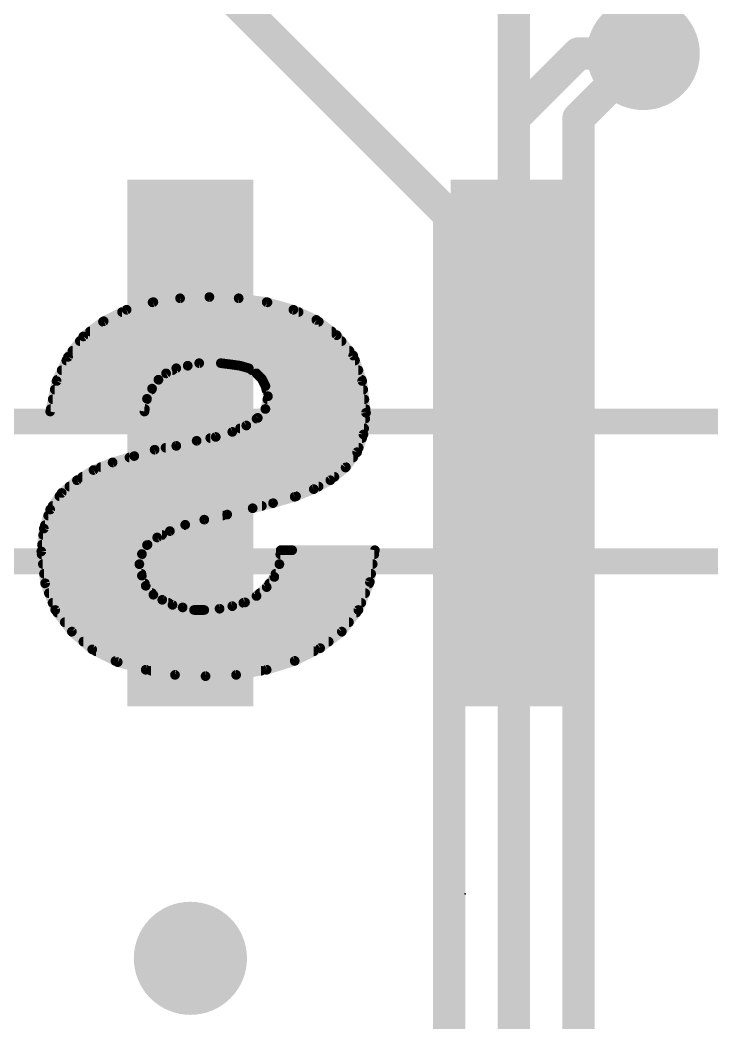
# Model space of a CAD drawing. Extents: x -1 to 106, y -18 to 72.
# Drawn here: x 48.19 to 53.63, y 50.8 to 58.68 of the extents above; entities that cross this region are included whole.
import ezdxf

# ---------------------------------------------------------------- set-up
doc = ezdxf.new("R2010")
doc.units = 0
for name, color, linetype in [('1', 12, 'CONTINUOUS'), ('16', 132, 'CONTINUOUS'), ('18', 110, 'CONTINUOUS'), ('21', 41, 'CONTINUOUS'), ('22', 40, 'CONTINUOUS'), ('24', 53, 'CONTINUOUS'), ('51', 53, 'CONTINUOUS')]:
    doc.layers.add(name, color=color, linetype=linetype)

# ---------------------------------------------------------------- blocks, each defined once
blk = doc.blocks.new('RECT')
blk.add_solid([(-0.5, -0.5), (0.5, -0.5), (-0.5, 0.5), (0.5, 0.5)])
blk = doc.blocks.new('ROUNDV')
at = {"const_width": 0.5}
blk.add_lwpolyline([(0, -0.25, 1), (0, 0.25, 1), (0, -0.25)], format="xyb", dxfattribs=at)

msp = doc.modelspace()

# ---------------------------------------------------------------- linework, layer by layer
at = {"layer": '1', "const_width": 0.254}
for points in [[(52.578, 58.42), (52.07, 57.912)], [(53.086, 58.42), (52.578, 58.42)], [(52.07, 57.912), (52.07, 55.3593)]]:
    msp.add_lwpolyline(points, dxfattribs=at)
at = {"layer": '1', "const_width": 0.127}
for points in [[(52.578, 58.4835, 1), (52.578, 58.3565)], [(52.6229, 58.3751, 1), (52.5331, 58.4649)], [(53.086, 58.3565, 1), (53.086, 58.4835)], [(52.1335, 57.912, 1), (52.0065, 57.912)], [(52.0251, 57.9569, 1), (52.1149, 57.8671)], [(52.0065, 55.3593, 1), (52.1335, 55.3593)]]:
    msp.add_lwpolyline(points, format="xyb", dxfattribs=at)
at = {"layer": '16', "const_width": 0.254}
for points in [[(51.562, 57.15), (49.53, 59.182)], [(52.07, 59.182), (52.07, 47.752)], [(52.578, 57.912), (53.086, 58.42)], [(52.578, 50.038), (52.578, 57.912)], [(51.562, 49.276), (51.562, 57.15)]]:
    msp.add_lwpolyline(points, dxfattribs=at)
at = {"layer": '16', "const_width": 0.127}
for points in [[(53.1309, 58.3751, 1), (53.0411, 58.4649)], [(52.6415, 57.912, 1), (52.5145, 57.912)], [(52.5331, 57.9569, 1), (52.6229, 57.8671)], [(51.6255, 57.15, 1), (51.4985, 57.15)], [(51.5171, 57.1051, 1), (51.6069, 57.1949)]]:
    msp.add_lwpolyline(points, format="xyb", dxfattribs=at)
at = {"layer": '21', "const_width": 0.2032}
msp.add_lwpolyline([(69.79, 54.428), (11.49, 54.428)], dxfattribs=at)
at = {"layer": '22', "const_width": 0.0762}
for points in [[(49.449, 56.496), (49.239, 56.466)], [(49.679, 56.506), (49.449, 56.496)], [(49.909, 56.496), (49.679, 56.506)], [(50.129, 56.466), (49.909, 56.496)], [(49.029, 56.406), (48.849, 56.316)], [(49.239, 56.466), (49.029, 56.406)], [(49.2327, 56.4642), (50.1353, 56.4642)], [(50.339, 56.406), (50.129, 56.466)], [(50.519, 56.326), (50.339, 56.406)], [(48.993, 56.388), (50.3795, 56.388)], [(50.679, 56.206), (50.519, 56.326)], [(48.849, 56.316), (48.689, 56.196)], [(48.8434, 56.3118), (50.5379, 56.3118)], [(48.689, 56.196), (48.569, 56.036)], [(48.7418, 56.2356), (50.6395, 56.2356)], [(50.809, 56.046), (50.679, 56.206)], [(48.6616, 56.1594), (50.7169, 56.1594)], [(48.569, 56.036), (48.479, 55.846)], [(48.6044, 56.0832), (50.7788, 56.0832)], [(50.879, 55.846), (50.809, 56.046)], [(48.5553, 56.007), (50.8227, 56.007)], [(49.339, 55.906), (49.419, 55.946)], [(49.419, 55.946), (49.509, 55.966)], [(49.509, 55.966), (49.599, 55.986)], [(49.599, 55.986), (49.769, 55.986)], [(49.769, 55.986), (49.849, 55.976)], [(49.849, 55.976), (49.919, 55.966)], [(49.919, 55.966), (49.989, 55.946)], [(49.989, 55.946), (50.049, 55.906)], [(48.4831, 55.8546), (49.278, 55.8546)], [(48.5192, 55.9308), (49.3886, 55.9308)], [(49.229, 55.786), (49.279, 55.856)], [(49.279, 55.856), (49.339, 55.906)], [(50.0118, 55.9308), (50.8493, 55.9308)], [(50.049, 55.906), (50.089, 55.866)], [(50.089, 55.866), (50.119, 55.806)], [(50.0947, 55.8546), (50.876, 55.8546)], [(48.479, 55.846), (48.429, 55.606)], [(48.4649, 55.7784), (49.2252, 55.7784)], [(49.189, 55.706), (49.229, 55.786)], [(50.119, 55.806), (50.139, 55.726)], [(50.1259, 55.7784), (50.8871, 55.7784)], [(50.909, 55.596), (50.879, 55.846)], [(48.449, 55.7022), (49.1882, 55.7022)], [(49.169, 55.606), (49.189, 55.706)], [(50.139, 55.726), (50.119, 55.626)], [(50.1342, 55.7022), (50.8963, 55.7022)], [(48.4332, 55.626), (49.173, 55.626)], [(50.119, 55.626), (50.059, 55.556)], [(50.119, 55.626), (50.9054, 55.626)], [(48.429, 55.606), (49.169, 55.606)], [(50.059, 55.556), (49.969, 55.496)], [(50.0497, 55.5498), (50.9036, 55.5498)], [(50.889, 55.426), (50.909, 55.596)], [(49.969, 55.496), (49.859, 55.446)], [(49.9197, 55.4736), (50.8946, 55.4736)], [(49.729, 55.406), (49.579, 55.376)], [(49.686, 55.3974), (50.8788, 55.3974)], [(49.859, 55.446), (49.729, 55.406)], [(50.839, 55.286), (50.889, 55.426)], [(49.249, 55.306), (49.089, 55.256)], [(49.419, 55.336), (49.249, 55.306)], [(49.3351, 55.3212), (50.8516, 55.3212)], [(49.579, 55.376), (49.419, 55.336)], [(49.089, 55.256), (48.919, 55.206)], [(49.0516, 55.245), (50.8083, 55.245)], [(50.749, 55.166), (50.839, 55.286)], [(48.769, 55.146), (48.639, 55.066)], [(48.919, 55.206), (48.769, 55.146)], [(48.826, 55.1688), (50.7511, 55.1688)], [(50.629, 55.066), (50.749, 55.166)], [(48.639, 55.066), (48.519, 54.966)], [(48.6822, 55.0926), (50.6609, 55.0926)], [(50.499, 54.996), (50.629, 55.066)], [(48.5795, 55.0164), (50.5369, 55.0164)], [(50.349, 54.936), (50.499, 54.996)], [(48.519, 54.966), (48.429, 54.836)], [(48.5011, 54.9402), (50.3595, 54.9402)], [(50.179, 54.886), (50.349, 54.936)], [(48.429, 54.836), (48.379, 54.686)], [(48.4484, 54.864), (50.091, 54.864)], [(49.819, 54.796), (50.019, 54.846)], [(50.019, 54.846), (50.179, 54.886)], [(48.4129, 54.7878), (49.7821, 54.7878)], [(49.489, 54.716), (49.639, 54.756)], [(49.639, 54.756), (49.819, 54.796)], [(48.379, 54.686), (48.359, 54.506)], [(48.3875, 54.7116), (49.4784, 54.7116)], [(49.369, 54.666), (49.489, 54.716)], [(48.3734, 54.6354), (49.3078, 54.6354)], [(49.189, 54.556), (49.269, 54.616)], [(49.269, 54.616), (49.369, 54.666)], [(48.3649, 54.5592), (49.1933, 54.5592)], [(49.149, 54.486), (49.189, 54.556)], [(50.239, 54.516), (50.229, 54.406)], [(50.329, 54.516), (50.239, 54.516)], [(50.979, 54.516), (50.329, 54.516)], [(50.939, 54.266), (50.979, 54.516)], [(48.359, 54.506), (48.389, 54.256)], [(48.3618, 54.483), (49.1483, 54.483)], [(49.129, 54.406), (49.149, 54.486)], [(50.236, 54.483), (50.9737, 54.483)], [(48.3709, 54.4068), (49.1292, 54.4068)], [(49.149, 54.316), (49.129, 54.406)], [(50.229, 54.406), (50.189, 54.306)], [(50.2291, 54.4068), (50.9615, 54.4068)], [(48.38, 54.3306), (49.1458, 54.3306)], [(49.179, 54.236), (49.149, 54.316)], [(50.189, 54.306), (50.129, 54.226)], [(50.1988, 54.3306), (50.9493, 54.3306)], [(48.389, 54.256), (48.469, 54.046)], [(48.3896, 54.2544), (49.1721, 54.2544)], [(49.239, 54.166), (49.179, 54.236)], [(50.129, 54.226), (50.049, 54.156)], [(50.1503, 54.2544), (50.9343, 54.2544)], [(50.849, 54.046), (50.939, 54.266)], [(48.4186, 54.1782), (49.2285, 54.1782)], [(49.309, 54.126), (49.239, 54.166)], [(49.389, 54.086), (49.309, 54.126)], [(50.049, 54.156), (49.959, 54.106)], [(50.0744, 54.1782), (50.9031, 54.1782)], [(48.4477, 54.102), (49.357, 54.102)], [(48.469, 54.046), (48.599, 53.876)], [(49.469, 54.066), (49.389, 54.086)], [(49.559, 54.046), (49.469, 54.066)], [(49.639, 54.046), (49.559, 54.046)], [(49.759, 54.056), (49.639, 54.046)], [(49.859, 54.076), (49.759, 54.056)], [(49.959, 54.106), (49.859, 54.076)], [(49.9457, 54.102), (50.8719, 54.102)], [(50.719, 53.876), (50.849, 54.046)], [(48.4844, 54.0258), (50.8336, 54.0258)], [(48.5427, 53.9496), (50.7753, 53.9496)], [(48.599, 53.876), (48.759, 53.736)], [(48.602, 53.8734), (50.7156, 53.8734)], [(50.549, 53.746), (50.719, 53.876)], [(48.6891, 53.7972), (50.616, 53.7972)], [(48.759, 53.736), (48.959, 53.636)], [(50.349, 53.646), (50.549, 53.746)], [(48.789, 53.721), (50.499, 53.721)], [(50.129, 53.576), (50.349, 53.646)], [(48.9414, 53.6448), (50.3452, 53.6448)], [(48.959, 53.636), (49.179, 53.576)], [(49.179, 53.576), (49.409, 53.536)], [(49.2216, 53.5686), (50.0846, 53.5686)], [(49.889, 53.536), (50.129, 53.576)], [(49.409, 53.536), (49.649, 53.526)], [(49.649, 53.526), (49.889, 53.536)]]:
    msp.add_lwpolyline(points, dxfattribs=at)
at = {"layer": '22', "const_width": 0.0381}
for points in [[(49.4482, 56.515, 1), (49.4498, 56.477)], [(49.4517, 56.4771, 1), (49.4463, 56.5149)], [(49.6798, 56.525, 1), (49.6782, 56.487)], [(49.6798, 56.487, 1), (49.6782, 56.525)], [(49.9116, 56.5149, 1), (49.9064, 56.4771)], [(49.9082, 56.477, 1), (49.9098, 56.515)], [(49.0238, 56.4243, 1), (49.0342, 56.3877)], [(49.0375, 56.389, 1), (49.0205, 56.423)], [(49.2327, 56.4833, 1), (49.2327, 56.4452)], [(49.2363, 56.4849, 1), (49.2417, 56.4471)], [(49.2442, 56.4477, 1), (49.2338, 56.4843)], [(50.1342, 56.4843, 1), (50.1238, 56.4477)], [(50.1264, 56.4471, 1), (50.1316, 56.4849)], [(50.1353, 56.4452, 1), (50.1353, 56.4833)], [(50.3467, 56.4234, 1), (50.3313, 56.3886)], [(50.3338, 56.3877, 1), (50.3442, 56.4243)], [(48.993, 56.4071, 1), (48.993, 56.369)], [(50.3795, 56.369, 1), (50.3795, 56.4071)], [(50.5304, 56.3412, 1), (50.5076, 56.3108)], [(48.8434, 56.3309, 1), (48.8434, 56.2928)], [(48.8405, 56.333, 1), (48.8575, 56.299)], [(48.8604, 56.3008, 1), (48.8376, 56.3312)], [(50.5113, 56.3086, 1), (50.5267, 56.3434)], [(50.5379, 56.2928, 1), (50.5379, 56.3309)], [(48.6776, 56.2112, 1), (48.7004, 56.1808)], [(48.7042, 56.1846, 1), (48.6738, 56.2074)], [(48.7418, 56.2547, 1), (48.7418, 56.2166)], [(50.6395, 56.2166, 1), (50.6395, 56.2547)], [(50.6938, 56.218, 1), (50.6642, 56.194)], [(50.6676, 56.1908, 1), (50.6904, 56.2212)], [(48.6616, 56.1785, 1), (48.6616, 56.1404)], [(50.7169, 56.1404, 1), (50.7169, 56.1785)], [(48.5538, 56.0474, 1), (48.5842, 56.0246)], [(48.5862, 56.0278, 1), (48.5518, 56.0442)], [(48.6044, 56.1023, 1), (48.6044, 56.0642)], [(50.7788, 56.0642, 1), (50.7788, 56.1023)], [(50.827, 56.0523, 1), (50.791, 56.0397)], [(50.7942, 56.034, 1), (50.8238, 56.058)], [(48.5553, 56.0261, 1), (48.5553, 55.988)], [(49.4149, 55.9646, 1), (49.4231, 55.9274)], [(49.4275, 55.929, 1), (49.4105, 55.963)], [(49.5049, 55.9846, 1), (49.5131, 55.9474)], [(49.5131, 55.9474, 1), (49.5049, 55.9846)], [(49.599, 56.0051, 1), (49.599, 55.967)], [(49.6031, 55.9674, 1), (49.5949, 56.0046)], [(49.7714, 56.0049, 1), (49.7666, 55.9671)], [(49.769, 55.967, 1), (49.769, 56.0051)], [(49.8517, 55.9949, 1), (49.8463, 55.9571)], [(49.8466, 55.9571, 1), (49.8514, 55.9949)], [(49.9242, 55.9843, 1), (49.9138, 55.9477)], [(49.9163, 55.9471, 1), (49.9217, 55.9849)], [(49.9996, 55.9619, 1), (49.9784, 55.9301)], [(49.9838, 55.9277, 1), (49.9942, 55.9643)], [(50.8227, 55.988, 1), (50.8227, 56.0261)], [(48.4831, 55.8737, 1), (48.4831, 55.8356)], [(48.5192, 55.9499, 1), (48.5192, 55.9118)], [(49.2945, 55.8449, 1), (49.2635, 55.8671)], [(49.278, 55.8356, 1), (49.278, 55.8737)], [(49.3305, 55.923, 1), (49.3475, 55.889)], [(49.3512, 55.8914, 1), (49.3268, 55.9206)], [(49.3886, 55.9118, 1), (49.3886, 55.9499)], [(50.0118, 55.9499, 1), (50.0118, 55.9118)], [(50.0625, 55.9195, 1), (50.0355, 55.8925)], [(50.0384, 55.8901, 1), (50.0596, 55.9219)], [(50.106, 55.8745, 1), (50.072, 55.8575)], [(50.0755, 55.8525, 1), (50.1025, 55.8795)], [(50.0947, 55.8737, 1), (50.0947, 55.8356)], [(50.8493, 55.9118, 1), (50.8493, 55.9499)], [(50.876, 55.8356, 1), (50.876, 55.8737)], [(48.4649, 55.7975, 1), (48.4649, 55.7594)], [(48.4618, 55.8542, 1), (48.4962, 55.8378)], [(48.4976, 55.8421, 1), (48.4604, 55.8499)], [(49.2135, 55.7971, 1), (49.2445, 55.7749)], [(49.246, 55.7775, 1), (49.212, 55.7945)], [(49.2252, 55.7594, 1), (49.2252, 55.7975)], [(49.2668, 55.8706, 1), (49.2912, 55.8414)], [(50.1375, 55.8106, 1), (50.1005, 55.8014)], [(50.102, 55.7975, 1), (50.136, 55.8145)], [(50.1259, 55.7975, 1), (50.1259, 55.7594)], [(50.8979, 55.8483, 1), (50.8601, 55.8437)], [(50.861, 55.8397, 1), (50.897, 55.8523)], [(50.8871, 55.7594, 1), (50.8871, 55.7975)], [(48.449, 55.7213, 1), (48.449, 55.6832)], [(49.172, 55.7145, 1), (49.206, 55.6975)], [(49.2077, 55.7023, 1), (49.1703, 55.7097)], [(49.1882, 55.6832, 1), (49.1882, 55.7213)], [(50.1342, 55.7213, 1), (50.1342, 55.6832)], [(50.1577, 55.7223, 1), (50.1203, 55.7297)], [(50.1205, 55.7214, 1), (50.1575, 55.7306)], [(50.8963, 55.6832, 1), (50.8963, 55.7213)], [(48.4332, 55.6451, 1), (48.4332, 55.607)], [(49.173, 55.607, 1), (49.173, 55.6451)], [(50.119, 55.6451, 1), (50.119, 55.607)], [(50.1335, 55.6136, 1), (50.1045, 55.6384)], [(50.9054, 55.607, 1), (50.9054, 55.6451)], [(48.429, 55.6251, 1), (48.429, 55.587)], [(48.4104, 55.6099, 1), (48.4476, 55.6021)], [(49.1503, 55.6097, 1), (49.1877, 55.6023)], [(49.169, 55.587, 1), (49.169, 55.6251)], [(50.0497, 55.5689, 1), (50.0497, 55.5308)], [(50.0445, 55.5684, 1), (50.0735, 55.5436)], [(50.0696, 55.5401, 1), (50.0484, 55.5719)], [(50.1003, 55.6297, 1), (50.1377, 55.6223)], [(50.9279, 55.5938, 1), (50.8901, 55.5982)], [(50.8901, 55.5937, 1), (50.9279, 55.5983)], [(50.9036, 55.5308, 1), (50.9036, 55.5689)], [(49.9197, 55.4927, 1), (49.9197, 55.4546)], [(49.9584, 55.5119, 1), (49.9796, 55.4801)], [(49.9769, 55.4787, 1), (49.9611, 55.5133)], [(50.8946, 55.4546, 1), (50.8946, 55.4927)], [(49.686, 55.4165, 1), (49.686, 55.3784)], [(49.7234, 55.4242, 1), (49.7346, 55.3878)], [(49.7327, 55.3873, 1), (49.7253, 55.4247)], [(49.8511, 55.4633, 1), (49.8669, 55.4287)], [(49.8646, 55.4278, 1), (49.8534, 55.4642)], [(50.8701, 55.4282, 1), (50.9079, 55.4238)], [(50.9069, 55.4196, 1), (50.8711, 55.4324)], [(50.8788, 55.3784, 1), (50.8788, 55.4165)], [(49.2457, 55.3248, 1), (49.2523, 55.2872)], [(49.2547, 55.2878, 1), (49.2433, 55.3242)], [(49.3351, 55.3403, 1), (49.3351, 55.3022)], [(49.4144, 55.3545, 1), (49.4236, 55.3175)], [(49.4223, 55.3172, 1), (49.4157, 55.3548)], [(49.5753, 55.3947, 1), (49.5827, 55.3573)], [(49.5836, 55.3575, 1), (49.5744, 55.3945)], [(50.8516, 55.3022, 1), (50.8516, 55.3403)], [(49.0516, 55.2641, 1), (49.0516, 55.226)], [(49.0833, 55.2742, 1), (49.0947, 55.2378)], [(49.0944, 55.2377, 1), (49.0836, 55.2743)], [(50.8083, 55.226, 1), (50.8083, 55.2641)], [(50.8211, 55.2924, 1), (50.8569, 55.2796)], [(50.8542, 55.2746, 1), (50.8238, 55.2974)], [(48.7619, 55.1637, 1), (48.7761, 55.1283)], [(48.779, 55.1298, 1), (48.759, 55.1622)], [(48.826, 55.1879, 1), (48.826, 55.1498)], [(48.9136, 55.2243, 1), (48.9244, 55.1877)], [(48.9261, 55.1883, 1), (48.9119, 55.2237)], [(50.7338, 55.1774, 1), (50.7642, 55.1546)], [(50.7612, 55.1514, 1), (50.7368, 55.1806)], [(50.7511, 55.1498, 1), (50.7511, 55.1879)], [(48.6512, 55.0514, 1), (48.6268, 55.0806)], [(48.6822, 55.1117, 1), (48.6822, 55.0736)], [(50.638, 55.0492, 1), (50.62, 55.0828)], [(50.6609, 55.0736, 1), (50.6609, 55.1117)], [(48.5795, 55.0355, 1), (48.5795, 54.9974)], [(48.629, 55.0822, 1), (48.649, 55.0498)], [(50.49, 55.0128, 1), (50.508, 54.9792)], [(50.5061, 54.9783, 1), (50.4919, 55.0137)], [(50.5369, 54.9974, 1), (50.5369, 55.0355)], [(50.6168, 55.0806, 1), (50.6412, 55.0514)], [(48.5011, 54.9593, 1), (48.5011, 54.9212)], [(48.5068, 54.9806, 1), (48.5312, 54.9514)], [(48.5347, 54.9552, 1), (48.5033, 54.9768)], [(50.3419, 54.9537, 1), (50.3561, 54.9183)], [(50.3544, 54.9177, 1), (50.3436, 54.9543)], [(50.3595, 54.9212, 1), (50.3595, 54.9593)], [(48.4471, 54.83, 1), (48.4109, 54.842)], [(48.4484, 54.8831, 1), (48.4484, 54.845)], [(50.0144, 54.8645, 1), (50.0236, 54.8275)], [(50.0236, 54.8275, 1), (50.0144, 54.8645)], [(50.091, 54.845, 1), (50.091, 54.8831)], [(50.1736, 54.9043, 1), (50.1844, 54.8677)], [(50.1836, 54.8675, 1), (50.1744, 54.9045)], [(48.4129, 54.8069, 1), (48.4129, 54.7688)], [(48.4133, 54.8468, 1), (48.4447, 54.8252)], [(49.6349, 54.7746, 1), (49.6431, 54.7374)], [(49.6439, 54.7376, 1), (49.6341, 54.7744)], [(49.7821, 54.7688, 1), (49.7821, 54.8069)], [(49.8144, 54.8145, 1), (49.8236, 54.7775)], [(49.8231, 54.7774, 1), (49.8149, 54.8146)], [(48.3609, 54.692, 1), (48.3971, 54.68)], [(48.3979, 54.6839, 1), (48.3601, 54.6881)], [(48.3875, 54.7307, 1), (48.3875, 54.6926)], [(49.4841, 54.7344, 1), (49.4939, 54.6976)], [(49.4784, 54.6926, 1), (49.4784, 54.7307)], [(49.4963, 54.6984, 1), (49.4817, 54.7336)], [(48.3734, 54.6545, 1), (48.3734, 54.6164)], [(49.2605, 54.633, 1), (49.2775, 54.599)], [(49.2804, 54.6008, 1), (49.2576, 54.6312)], [(49.3078, 54.6164, 1), (49.3078, 54.6545)], [(49.3617, 54.6836, 1), (49.3763, 54.6484)], [(49.3775, 54.649, 1), (49.3605, 54.683)], [(48.3649, 54.5783, 1), (48.3649, 54.5402)], [(49.1776, 54.5712, 1), (49.2004, 54.5408)], [(49.2055, 54.5465, 1), (49.1725, 54.5655)], [(49.1933, 54.5402, 1), (49.1933, 54.5783)], [(50.258, 54.5143, 1), (50.22, 54.5177)], [(50.239, 54.5351, 1), (50.239, 54.497)], [(50.329, 54.5351, 1), (50.329, 54.497)], [(50.329, 54.497, 1), (50.329, 54.5351)], [(50.9978, 54.513, 1), (50.9602, 54.519)], [(50.979, 54.497, 1), (50.979, 54.5351)], [(48.3779, 54.5083, 1), (48.3401, 54.5037)], [(48.3401, 54.5081, 1), (48.3779, 54.5039)], [(48.3618, 54.5021, 1), (48.3618, 54.464)], [(49.1325, 54.4955, 1), (49.1655, 54.4765)], [(49.1675, 54.4814, 1), (49.1305, 54.4906)], [(49.1483, 54.464, 1), (49.1483, 54.5021)], [(50.236, 54.5021, 1), (50.236, 54.464)], [(50.9737, 54.464, 1), (50.9737, 54.5021)], [(48.3709, 54.4259, 1), (48.3709, 54.3878)], [(49.1476, 54.4101, 1), (49.1104, 54.4019)], [(49.1105, 54.4106, 1), (49.1475, 54.4014)], [(49.1292, 54.3878, 1), (49.1292, 54.4259)], [(50.21, 54.4077, 1), (50.248, 54.4043)], [(50.2291, 54.4259, 1), (50.2291, 54.3878)], [(50.2467, 54.3989, 1), (50.2113, 54.4131)], [(50.9615, 54.3878, 1), (50.9615, 54.4259)], [(48.38, 54.3497, 1), (48.38, 54.3116)], [(49.1668, 54.3227, 1), (49.1312, 54.3093)], [(49.1304, 54.3119, 1), (49.1676, 54.3201)], [(49.1458, 54.3116, 1), (49.1458, 54.3497)], [(50.1713, 54.3131, 1), (50.2067, 54.2989)], [(50.2042, 54.2946, 1), (50.1738, 54.3174)], [(50.1988, 54.3497, 1), (50.1988, 54.3116)], [(50.9493, 54.3116, 1), (50.9493, 54.3497)], [(48.4068, 54.2628, 1), (48.3712, 54.2492)], [(48.3701, 54.2537, 1), (48.4079, 54.2583)], [(48.3896, 54.2735, 1), (48.3896, 54.2354)], [(49.1935, 54.2484, 1), (49.1645, 54.2236)], [(49.1612, 54.2293, 1), (49.1968, 54.2427)], [(49.1721, 54.2354, 1), (49.1721, 54.2735)], [(50.1138, 54.2374, 1), (50.1442, 54.2146)], [(50.1415, 54.2117, 1), (50.1165, 54.2403)], [(50.1503, 54.2735, 1), (50.1503, 54.2354)], [(50.9202, 54.269, 1), (50.9578, 54.263)], [(50.9566, 54.2588, 1), (50.9214, 54.2732)], [(50.9343, 54.2354, 1), (50.9343, 54.2735)], [(48.4186, 54.1973, 1), (48.4186, 54.1592)], [(49.2485, 54.1825, 1), (49.2295, 54.1495)], [(49.2245, 54.1536, 1), (49.2535, 54.1784)], [(49.2285, 54.1592, 1), (49.2285, 54.1973)], [(49.3175, 54.143, 1), (49.3005, 54.109)], [(49.2995, 54.1095, 1), (49.3185, 54.1425)], [(50.0365, 54.1703, 1), (50.0615, 54.1417)], [(50.0583, 54.1393, 1), (50.0397, 54.1727)], [(50.0744, 54.1973, 1), (50.0744, 54.1592)], [(50.9031, 54.1592, 1), (50.9031, 54.1973)], [(48.4477, 54.1211, 1), (48.4477, 54.083)], [(48.4841, 54.0576, 1), (48.4539, 54.0344)], [(49.357, 54.083, 1), (49.357, 54.1211)], [(49.3936, 54.1045, 1), (49.3844, 54.0675)], [(49.3805, 54.069, 1), (49.3975, 54.103)], [(49.4731, 54.0846, 1), (49.4649, 54.0474)], [(49.4644, 54.0475, 1), (49.4736, 54.0845)], [(49.559, 54.065, 1), (49.559, 54.0269)], [(49.5549, 54.0274, 1), (49.5631, 54.0646)], [(49.6374, 54.065, 1), (49.6406, 54.027)], [(49.639, 54.0269, 1), (49.639, 54.065)], [(49.7553, 54.0747, 1), (49.7627, 54.0373)], [(49.7606, 54.037, 1), (49.7574, 54.075)], [(49.8535, 54.0942, 1), (49.8645, 54.0578)], [(49.8627, 54.0573, 1), (49.8553, 54.0947)], [(49.9457, 54.1211, 1), (49.9457, 54.083)], [(49.9497, 54.1227, 1), (49.9683, 54.0893)], [(49.9645, 54.0878, 1), (49.9535, 54.1242)], [(50.8641, 54.0344, 1), (50.8339, 54.0576)], [(50.8719, 54.083, 1), (50.8719, 54.1211)], [(48.4512, 54.0392, 1), (48.4868, 54.0528)], [(48.4844, 54.0449, 1), (48.4844, 54.0068)], [(50.8314, 54.0532, 1), (50.8666, 54.0388)], [(50.8336, 54.0068, 1), (50.8336, 54.0449)], [(48.5427, 53.9687, 1), (48.5427, 53.9306)], [(50.7753, 53.9306, 1), (50.7753, 53.9687)], [(48.6115, 53.8903, 1), (48.5865, 53.8617)], [(48.602, 53.8925, 1), (48.602, 53.8544)], [(48.5839, 53.8644, 1), (48.6141, 53.8876)], [(50.7039, 53.8876, 1), (50.7341, 53.8644)], [(50.7306, 53.8609, 1), (50.7074, 53.8911)], [(50.7156, 53.8544, 1), (50.7156, 53.8925)], [(48.6891, 53.8163, 1), (48.6891, 53.7782)], [(48.7675, 53.753, 1), (48.7505, 53.719)], [(48.7465, 53.7217, 1), (48.7715, 53.7503)], [(50.5374, 53.7611, 1), (50.5606, 53.7309)], [(50.5575, 53.729, 1), (50.5405, 53.763)], [(50.616, 53.7782, 1), (50.616, 53.8163)], [(48.789, 53.7401, 1), (48.789, 53.702)], [(50.3548, 53.6278, 1), (50.3432, 53.6642)], [(50.499, 53.702, 1), (50.499, 53.7401)], [(48.9414, 53.6639, 1), (48.9414, 53.6258)], [(48.964, 53.6544, 1), (48.954, 53.6176)], [(48.9505, 53.619, 1), (48.9675, 53.653)], [(49.1823, 53.5948, 1), (49.1757, 53.5572)], [(49.174, 53.5576, 1), (49.184, 53.5944)], [(49.2216, 53.5877, 1), (49.2216, 53.5496)], [(50.0846, 53.5496, 1), (50.0846, 53.5877)], [(50.1232, 53.5942, 1), (50.1348, 53.5578)], [(50.1321, 53.5572, 1), (50.1259, 53.5948)], [(50.3405, 53.663, 1), (50.3575, 53.629)], [(50.3452, 53.6258, 1), (50.3452, 53.6639)], [(49.4098, 53.555, 1), (49.4082, 53.517)], [(49.4057, 53.5172, 1), (49.4123, 53.5548)], [(49.6482, 53.545, 1), (49.6498, 53.507)], [(49.6482, 53.507, 1), (49.6498, 53.545)], [(49.8859, 53.5548, 1), (49.8921, 53.5172)], [(49.8898, 53.517, 1), (49.8882, 53.555)]]:
    msp.add_lwpolyline(points, format="xyb", dxfattribs=at)
at = {"layer": '24'}
msp.add_point((51.689, 51.816), dxfattribs=at)
at = {"layer": '51', "const_width": 0.2032}
msp.add_lwpolyline([(68.69, 55.528), (12.59, 55.528)], dxfattribs=at)

# ---------------------------------------------------------------- block references
at = {"layer": '1', "xscale": 4.1402, "yscale": 0.9906, "rotation": 270}
for p in [(49.53, 55.3593), (52.07, 55.3593)]:
    msp.add_blockref('RECT', p, dxfattribs=at)
at = {"layer": '18', "xscale": 0.889, "yscale": 0.889}
for p in [(53.086, 58.42), (53.086, 58.42), (49.53, 51.308), (49.53, 51.308)]:
    msp.add_blockref('ROUNDV', p, dxfattribs=at)

doc.saveas('drawing.dxf')
